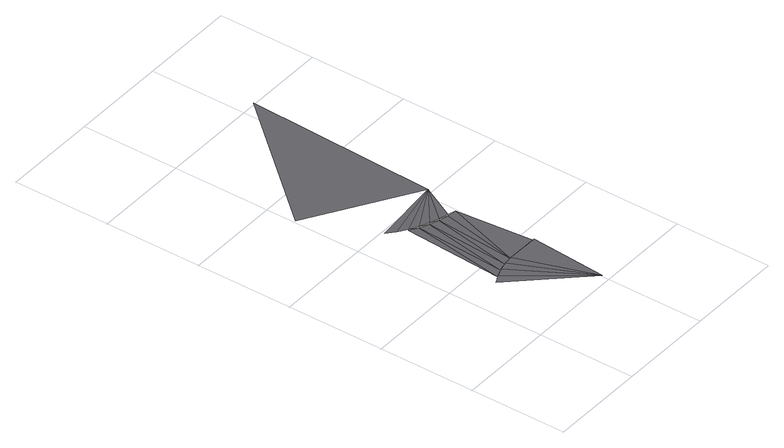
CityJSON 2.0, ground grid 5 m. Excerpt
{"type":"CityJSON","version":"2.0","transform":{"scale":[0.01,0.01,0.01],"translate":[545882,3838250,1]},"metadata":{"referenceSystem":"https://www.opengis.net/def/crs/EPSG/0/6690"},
"CityObjects":{
"road1":{"type":"Road","attributes":{"RoadStructureAttribute.sectionType":"4"},"geometry":[{"type":"MultiSurface","lod":"3","boundaries":[[[0,1,2]],[[3,1,4]],[[0,4,1]],[[5,3,4]],[[5,4,6]],[[0,6,4]],[[7,5,6]],[[8,3,9]],[[0,10,6]],[[7,6,10]],[[8,9,11]],[[3,5,12]],[[3,12,9]],[[0,13,10]],[[14,11,9]],[[15,14,9]],[[5,7,16]],[[13,17,7]],[[7,10,13]],[[18,19,20]],[[5,16,12]],[[15,9,12]],[[21,15,12]],[[18,20,14]],[[7,22,16]],[[18,14,15]],[[21,12,16]],[[23,21,16]],[[7,24,22]],[[7,17,24]],[[18,15,21]],[[23,16,22]],[[25,23,22]],[[18,21,23]],[[18,26,27]],[[25,22,24]],[[18,23,25]]],"semantics":{"surfaces":[{"type":"TrafficArea","function":"2000"},{"type":"AuxiliaryTrafficArea","function":"2000"},{"type":"TrafficArea","function":"1020"}],"values":[0,1,0,1,1,0,1,2,0,1,2,2,2,0,1,1,2,1,1,0,2,1,1,0,2,0,1,1,2,2,0,1,1,0,0,1,0]}}]}
},
"vertices":[
[508,41,49],[222,400,57],[177,378,57],[268,417,51],[268,417,58],[314,428,51],[314,428,58],[360,433,51],[222,400,50],[300,890,48],[360,433,58],[255,916,48],[347,868,49],[529,431,57],[255,916,55],[300,890,55],[395,852,49],[529,431,50],[541,1021,51],[172,983,54],[212,947,54],[347,868,56],[443,840,50],[395,852,56],[490,833,50],[443,840,57],[576,2006,54],[14,1352,50]
]}
